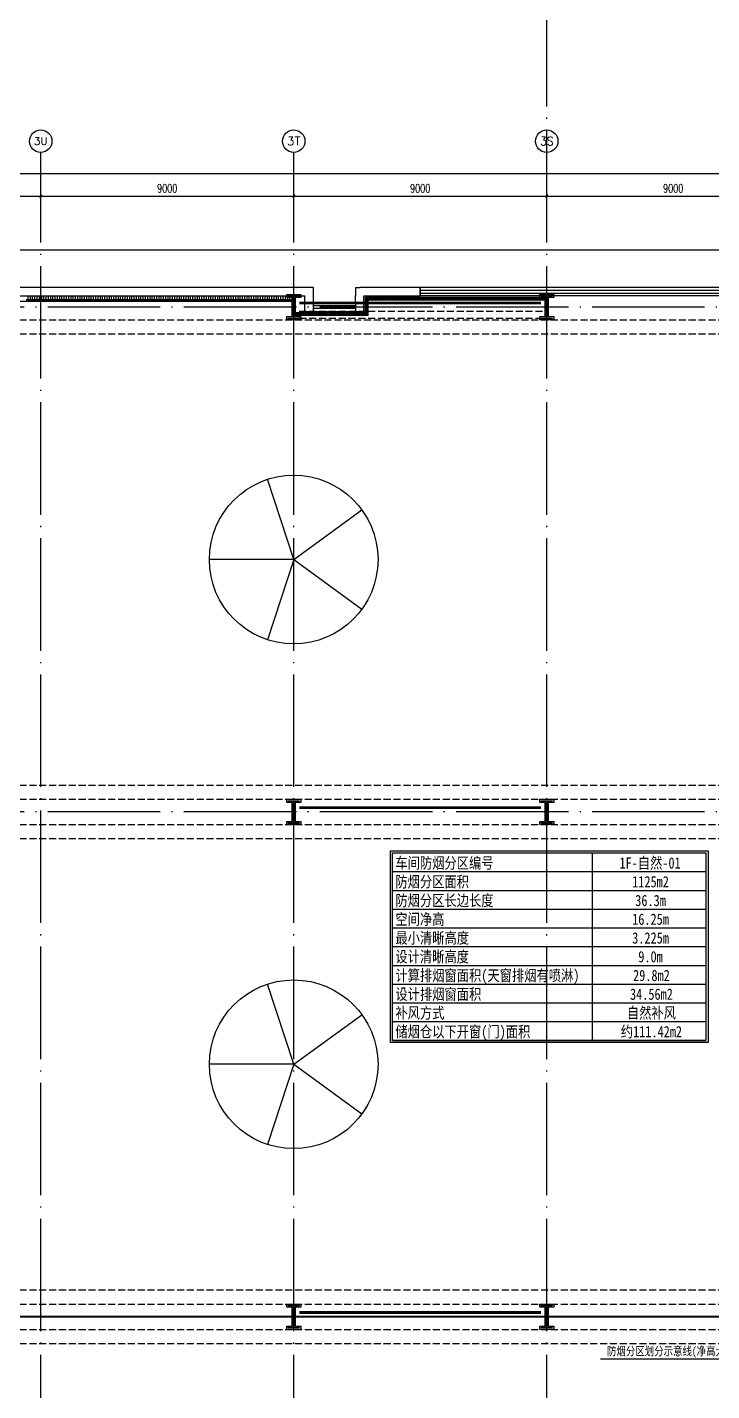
# Model space of a CAD drawing. Extents: x -555607 to 460190, y 498714 to 1664455.
# Drawn here: x -291333 to -266983, y 582187 to 630673 of the extents above; entities that cross this region are included whole.
import ezdxf
from ezdxf.enums import TextEntityAlignment as Align

# ---------------------------------------------------------------- set-up
doc = ezdxf.new("R2010")
doc.units = 0
doc.header["$LTSCALE"] = 1000
doc.header["$MEASUREMENT"] = 0
for name, pattern in [('CENTER', [2, 1.25, -0.25, 0.25, -0.25]), ('DASH', [0.35, 0.25, -0.1]), ('DOTE', [2.42, 2, -0.2, 0.02, -0.2])]:
    doc.linetypes.add(name, pattern=pattern)
doc.layers.get('Defpoints').update_dxf_attribs({"color": 210})
for name, color, linetype in [('99平面图例外参$0$A-HATCH-2', 251, 'Continuous'), ('A-AXIS-D', 1, 'Continuous'), ('A-AXIS-DOTE', 14, 'DOTE'), ('A-HATCH-2', 251, 'Continuous'), ('A-HRAIL', 250, 'Continuous'), ('A-LIN-V', 9, 'Continuous'), ('A-SFCE', 30, 'Continuous'), ('A-WINDOW', 8, 'Continuous'), ('AS-COLN', 6, 'Continuous'), ('AS-WALL', 40, 'Continuous'), ('TH_DIM', 3, 'Continuous'), ('建-窗', 8, 'Continuous'), ('暖通', 7, 'Continuous')]:
    doc.layers.add(name, color=color, linetype=linetype)
doc.layers.add('柱间支撑', color=6, linetype='CENTER', lineweight=0)
doc.styles.add('-黑体', font='simhei.ttf', dxfattribs={"width": 0.8})
doc.styles.add('_TCH_AXIS', font='COMPLEX', dxfattribs={"bigfont": 'GBCBIG'})
doc.styles.add('_TCH_DIM_T3', font='SIMPLEX', dxfattribs={"width": 0.705882, "bigfont": 'GBCBIG'})
doc.styles.get("Standard").update_dxf_attribs({"font": 'gbenor.shx', "bigfont": 'gbcbig.shx'})
doc.styles.add('图框宋体', font='', dxfattribs={"width": 0.75})
doc.styles.get('图框宋体').set_extended_font_data('SimSun')
doc.linetypes.add('字母', pattern='A,12.7,-5.08,["挡烟垂壁",Standard,S=2.54,R=0,X=-2.54,Y=-1.27],-5.08', length=22.86)
doc.dimstyles.new('_TCH_ARCH&&100', dxfattribs={"dimtxt": 297.5, "dimasz": 100, "dimexe": 100, "dimexo": 100, "dimgap": 126.25, "dimtad": 1, "dimdec": 0, "dimzin": 0, "dimdsep": 46, "dimtxsty": '_TCH_DIM_T3', "dimblk": 'ARCHTICK', "dimcen": 0.09, "dimclrt": 7, "dimazin": 2, "dimtfac": 1, "dimtdec": 0, "dimtix": 1, "dimtmove": 2, "dimatfit": 3, "dimfxl": 100, "dimtolj": 1, "dimtzin": 0, "dimarcsym": 0})
doc.dimstyles.new('_TCH_ARCH&&150', dxfattribs={"dimtxt": 446.25, "dimasz": 150, "dimexe": 375, "dimexo": 450, "dimgap": 150, "dimtad": 1, "dimdec": 0, "dimzin": 0, "dimdsep": 46, "dimtxsty": '_TCH_DIM_T3', "dimblk": 'ARCHTICK', "dimcen": 0.09, "dimclrt": 7, "dimazin": 2, "dimtfac": 1, "dimtdec": 0, "dimtix": 1, "dimtmove": 2, "dimatfit": 3, "dimfxl": 1, "dimtolj": 1, "dimtzin": 0, "dimarcsym": 0})

# ---------------------------------------------------------------- blocks, each defined once
blk = doc.blocks.new('w4324324')
at = {"layer": 'A-HATCH-2', "color": 250}
for q in [(-1694760, 686605), (-1697614, 684532), (-1691907, 684532), (-1696524, 681178), (-1692997, 681178)]:
    blk.add_line((-1694760, 683605), q, dxfattribs=at)
blk.add_circle((-1694760, 683605), 3000, dxfattribs=at)
blk = doc.blocks.new('342343')
at = {"layer": 'A-LIN-V'}
for p in [(1066610, 81556), (1084560, 81556)]:
    blk.add_blockref('w4324324', p, dxfattribs=at)
blk = doc.blocks.new('23124232432')
at = {"layer": '柱间支撑', "color": 250, "const_width": 100}
for points in [[(-273054, 620870), (-281654, 620870)], [(-273054, 602920), (-281654, 602920)], [(-273054, 584970), (-281654, 584970)]]:
    blk.add_lwpolyline(points, dxfattribs=at)
blk = doc.blocks.new('w42343243')
at = {"layer": 'A-HATCH-2'}
blk.add_lwpolyline([(-165104, 621070), (-164604, 621070), (-164604, 620958), (-164800, 620958), (-164800, 620282), (-164604, 620282), (-164604, 620170), (-165104, 620170), (-165104, 620282), (-164908, 620282), (-164908, 620958), (-165104, 620958)], close=True, dxfattribs=at)
at = {"layer": 'AS-COLN', "color": 3}
blk.add_lwpolyline([(-165054, 621020), (-164654, 621020), (-164654, 621008), (-164850, 621008), (-164850, 620232), (-164654, 620232), (-164654, 620220), (-165054, 620220), (-165054, 620232), (-164858, 620232), (-164858, 621008), (-165054, 621008)], close=True, dxfattribs=at)
blk = doc.blocks.new('_ArchTick')
at = {"color": 0, "linetype": 'ByBlock', "const_width": 0.4}
blk.add_lwpolyline([(-0.5, -0.5), (0.5, 0.5)], dxfattribs=at)
blk = doc.blocks.new('*D104')
at = {"layer": 'A-AXIS-D', "color": 0, "lineweight": -2, "transparency": 16777216}
for p, q in [((-313754, 624010), (-313754, 625568)), ((-128054, 624010), (-128054, 625568)), ((-313754, 625468), (-128054, 625468))]:
    blk.add_line(p, q, dxfattribs=at)
at = {"layer": 'Defpoints', "color": 0, "transparency": 16777216}
for p in [(-128054, 625468), (-313754, 623910), (-128054, 623910)]:
    blk.add_point(p, dxfattribs=at)
at = {"layer": 'A-AXIS-D', "color": 0, "lineweight": -2, "transparency": 16777216, "xscale": 100, "yscale": 100, "zscale": 100, "rotation": 180}
blk.add_blockref('_ArchTick', (-313754, 625468), dxfattribs=at)
at = {"layer": 'A-AXIS-D', "color": 0, "lineweight": -2, "transparency": 16777216, "xscale": 100, "yscale": 100, "zscale": 100}
blk.add_blockref('_ArchTick', (-128054, 625468), dxfattribs=at)
at = {"layer": 'A-AXIS-D', "color": 7, "transparency": 16777216, "insert": (-220904, 625743), "char_height": 297.5, "attachment_point": 5, "style": '_TCH_DIM_T3'}
blk.add_mtext('\\A1;185700', dxfattribs=at)
blk = doc.blocks.new('*D108')
at = {"layer": 'A-AXIS-D', "color": 0, "lineweight": -2, "transparency": 16777216}
for p, q in [((-294854, 623910), (-294854, 624768)), ((-294854, 624668), (-290854, 624668)), ((-290854, 623910), (-290854, 624768))]:
    blk.add_line(p, q, dxfattribs=at)
at = {"layer": 'Defpoints', "color": 0, "transparency": 16777216}
for p in [(-290854, 624668), (-294854, 623810), (-290854, 623810)]:
    blk.add_point(p, dxfattribs=at)
at = {"layer": 'A-AXIS-D', "color": 0, "lineweight": -2, "transparency": 16777216, "xscale": 100, "yscale": 100, "zscale": 100, "rotation": 180}
blk.add_blockref('_ArchTick', (-294854, 624668), dxfattribs=at)
at = {"layer": 'A-AXIS-D', "color": 0, "lineweight": -2, "transparency": 16777216, "xscale": 100, "yscale": 100, "zscale": 100}
blk.add_blockref('_ArchTick', (-290854, 624668), dxfattribs=at)
at = {"layer": 'A-AXIS-D', "color": 7, "transparency": 16777216, "insert": (-292854, 624943), "char_height": 297.5, "attachment_point": 5, "style": '_TCH_DIM_T3'}
blk.add_mtext('\\A1;4000', dxfattribs=at)
blk = doc.blocks.new('*D109')
at = {"layer": 'A-AXIS-D', "color": 0, "lineweight": -2, "transparency": 16777216}
for p, q in [((-290854, 623910), (-290854, 624768)), ((-290854, 624668), (-281854, 624668)), ((-281854, 623910), (-281854, 624768))]:
    blk.add_line(p, q, dxfattribs=at)
at = {"layer": 'Defpoints', "color": 0, "transparency": 16777216}
for p in [(-281854, 624668), (-290854, 623810), (-281854, 623810)]:
    blk.add_point(p, dxfattribs=at)
at = {"layer": 'A-AXIS-D', "color": 0, "lineweight": -2, "transparency": 16777216, "xscale": 100, "yscale": 100, "zscale": 100, "rotation": 180}
blk.add_blockref('_ArchTick', (-290854, 624668), dxfattribs=at)
at = {"layer": 'A-AXIS-D', "color": 0, "lineweight": -2, "transparency": 16777216, "xscale": 100, "yscale": 100, "zscale": 100}
blk.add_blockref('_ArchTick', (-281854, 624668), dxfattribs=at)
at = {"layer": 'A-AXIS-D', "color": 7, "transparency": 16777216, "insert": (-286354, 624943), "char_height": 297.5, "attachment_point": 5, "style": '_TCH_DIM_T3'}
blk.add_mtext('\\A1;9000', dxfattribs=at)
blk = doc.blocks.new('*D110')
at = {"layer": 'A-AXIS-D', "color": 0, "lineweight": -2, "transparency": 16777216}
for p, q in [((-281854, 623910), (-281854, 624768)), ((-281854, 624668), (-272854, 624668)), ((-272854, 623910), (-272854, 624768))]:
    blk.add_line(p, q, dxfattribs=at)
at = {"layer": 'Defpoints', "color": 0, "transparency": 16777216}
for p in [(-272854, 624668), (-281854, 623810), (-272854, 623810)]:
    blk.add_point(p, dxfattribs=at)
at = {"layer": 'A-AXIS-D', "color": 0, "lineweight": -2, "transparency": 16777216, "xscale": 100, "yscale": 100, "zscale": 100, "rotation": 180}
blk.add_blockref('_ArchTick', (-281854, 624668), dxfattribs=at)
at = {"layer": 'A-AXIS-D', "color": 0, "lineweight": -2, "transparency": 16777216, "xscale": 100, "yscale": 100, "zscale": 100}
blk.add_blockref('_ArchTick', (-272854, 624668), dxfattribs=at)
at = {"layer": 'A-AXIS-D', "color": 7, "transparency": 16777216, "insert": (-277354, 624943), "char_height": 297.5, "attachment_point": 5, "style": '_TCH_DIM_T3'}
blk.add_mtext('\\A1;9000', dxfattribs=at)
blk = doc.blocks.new('*D111')
at = {"layer": 'A-AXIS-D', "color": 0, "lineweight": -2, "transparency": 16777216}
for p, q in [((-272854, 623910), (-272854, 624768)), ((-272854, 624668), (-263854, 624668)), ((-263854, 623910), (-263854, 624768))]:
    blk.add_line(p, q, dxfattribs=at)
at = {"layer": 'Defpoints', "color": 0, "transparency": 16777216}
for p in [(-263854, 624668), (-272854, 623810), (-263854, 623810)]:
    blk.add_point(p, dxfattribs=at)
at = {"layer": 'A-AXIS-D', "color": 0, "lineweight": -2, "transparency": 16777216, "xscale": 100, "yscale": 100, "zscale": 100, "rotation": 180}
blk.add_blockref('_ArchTick', (-272854, 624668), dxfattribs=at)
at = {"layer": 'A-AXIS-D', "color": 0, "lineweight": -2, "transparency": 16777216, "xscale": 100, "yscale": 100, "zscale": 100}
blk.add_blockref('_ArchTick', (-263854, 624668), dxfattribs=at)
at = {"layer": 'A-AXIS-D', "color": 7, "transparency": 16777216, "insert": (-268354, 624943), "char_height": 297.5, "attachment_point": 5, "style": '_TCH_DIM_T3'}
blk.add_mtext('\\A1;9000', dxfattribs=at)
blk = doc.blocks.new('WINDOW2DLIB$DYNSTYLE$00000005')
at = {"color": 0}
for points in [[(-0.5, 0.5), (-0.5, -0.5)], [(-0.5, 0.5), (0.5, 0.5)], [(0.5, -0.5), (0.5, 0.5)], [(0.5, 0.1667), (-0.5, 0.1667)], [(0.5, -0.1667), (-0.5, -0.1667)], [(-0.5, -0.5), (0.5, -0.5)]]:
    blk.add_lwpolyline(points, dxfattribs=at)
blk = doc.blocks.new('99平面图例外参$0$$LinePat$填挖边坡')
at = {"color": 0}
for p, q in [((0, 0), (0, -1500)), ((300, 0), (300, -600))]:
    blk.add_line(p, q, dxfattribs=at)
at = {"layer": 'Defpoints', "color": 0}
blk.add_point((600, 0), dxfattribs=at)
blk = doc.blocks.new('99平面图例外参$0$$LinePat$圆环')
for points in [[(0, 150), (300, 150)], [(0, 0), (300, 0)], [(0, -150), (300, -150)]]:
    blk.add_lwpolyline(points)
at = {"color": 0}
blk.add_circle((150, 0), 150, dxfattribs=at)
blk = doc.blocks.new('*D617')
at = {"layer": 'Defpoints', "color": 0, "transparency": 16777216}
for p in [(-128854, 622757), (-294854, 622280), (-128854, 622280)]:
    blk.add_point(p, dxfattribs=at)
at = {"layer": 'TH_DIM', "color": 0, "lineweight": -2, "transparency": 16777216}
for p, q in [((-294854, 622730), (-294854, 623132)), ((-128854, 622730), (-128854, 623132)), ((-294854, 622757), (-128854, 622757))]:
    blk.add_line(p, q, dxfattribs=at)
at = {"layer": 'TH_DIM', "color": 0, "lineweight": -2, "transparency": 16777216, "xscale": 150, "yscale": 150, "zscale": 150, "rotation": 180}
blk.add_blockref('_ArchTick', (-294854, 622757), dxfattribs=at)
at = {"layer": 'TH_DIM', "color": 0, "lineweight": -2, "transparency": 16777216, "xscale": 150, "yscale": 150, "zscale": 150}
blk.add_blockref('_ArchTick', (-128854, 622757), dxfattribs=at)
at = {"layer": 'TH_DIM', "color": 7, "transparency": 16777216, "insert": (-211854, 623205), "char_height": 446.25, "attachment_point": 5, "style": '图框宋体'}
blk.add_mtext('\\A1;本侧3V轴至3A轴储烟仓以下开窗(门)面积共计:40.76平方', dxfattribs=at)

msp = doc.modelspace()

# ---------------------------------------------------------------- linework, layer by layer
at = {"layer": 'A-AXIS-D'}
for centre in [(-290854.2, 626624), (-281854.2, 626624), (-272854.2, 626624)]:
    msp.add_circle(centre, 400, dxfattribs=at)
at = {"layer": 'A-AXIS-DOTE', "color": 250, "ltscale": 2}
for p, q in [((-272854.2, 540740), (-272854.2, 728870)), ((-290854.2, 540740), (-290854.2, 626220)), ((-281854.2, 540740), (-281854.2, 626220)), ((-122040, 620720), (-318010, 620720)), ((-122040, 602770), (-318010, 602770)), ((-119950, 584820), (-318010, 584820))]:
    msp.add_line(p, q, dxfattribs=at)
at = {"layer": 'A-HATCH-2', "color": 250, "linetype": 'DASH'}
for p, q in [((-294754.2, 620270), (-135554.2, 620270)), ((-294754.2, 619770), (-135554.2, 619770)), ((-294754.2, 603720.1), (-128854.2, 603720.1)), ((-294754.2, 603220.1), (-128854.2, 603220.1)), ((-294754.2, 602320), (-128854.2, 602320)), ((-294754.2, 601820), (-128854.2, 601820)), ((-294754.2, 585770.1), (-128854.2, 585770.1)), ((-294754.2, 585270.1), (-128854.2, 585270.1)), ((-307354.2, 584369.9), (-128854.2, 584369.9)), ((-307354.2, 583869.9), (-128854.2, 583869.9))]:
    msp.add_line(p, q, dxfattribs=at)
at = {"layer": 'A-LIN-V', "color": 250}
msp.add_line((-281908.2, 620920.1), (-294754.2, 620920.1), dxfattribs=at)
at = {"layer": 'A-SFCE', "color": 250, "linetype": 'DASH'}
for p, q in [((-273004.2, 620570.1), (-281704.2, 620570.1)), ((-273004.2, 620320.1), (-281704.2, 620320.1))]:
    msp.add_line(p, q, dxfattribs=at)
at = {"layer": 'AS-WALL'}
for p, q in [((-281154.2, 621420.1), (-295104.2, 621420.1)), ((-295104.2, 621120.1), (-281454.2, 621120.1)), ((-281454.2, 620570), (-281454.2, 621120.1)), ((-281154.2, 620870), (-281154.2, 621420.1)), ((-279654.2, 621420), (-279504.2, 621420)), ((-279654.2, 621420), (-279654.2, 621120)), ((-279654.2, 621120), (-279654.2, 621120)), ((-279654.2, 620870), (-279654.2, 621120)), ((-277354.2, 621420.1), (-279504.2, 621420.1)), ((-279354.2, 621120.1), (-277354.2, 621120.1)), ((-279354.2, 620570), (-279354.2, 621120.1)), ((-277354.2, 621120.1), (-277354.2, 621420.1)), ((-281154.2, 620570), (-281154.2, 620870)), ((-279654.2, 620870), (-279654.2, 620570)), ((-281454.2, 620570), (-281154.2, 620570)), ((-279654.2, 620570), (-279354.2, 620570))]:
    msp.add_line(p, q, dxfattribs=at)
at = {"layer": '暖通'}
for p, q in [((-271240.6, 601312), (-271240.6, 594646.7)), ((-278334, 600645.4), (-267191.8, 600645.4)), ((-278334, 599978.9), (-267191.8, 599978.9)), ((-278334, 599312.4), (-267191.8, 599312.4)), ((-278334, 598645.9), (-267191.8, 598645.9)), ((-278334, 597979.4), (-267191.8, 597979.4)), ((-278334, 597312.8), (-267191.8, 597312.8)), ((-278334, 596646.3), (-267191.8, 596646.3)), ((-278334, 595979.8), (-267191.8, 595979.8)), ((-278334, 595313.3), (-267191.8, 595313.3)), ((-278334, 594646.7), (-267191.8, 594646.7)), ((-278334, 594646.7), (-267191.8, 594646.7))]:
    msp.add_line(p, q, dxfattribs=at)
at = {"layer": '暖通', "color": 7}
msp.add_line((-270935.2, 583323.5), (-265205.2, 583323.5), dxfattribs=at)
at = {"layer": '暖通'}
for points in [[(-278414, 601392), (-267111.8, 601392), (-267111.8, 594566.7), (-278414, 594566.7)], [(-278334, 601312), (-267191.8, 601312), (-267191.8, 594646.7), (-278334, 594646.7)]]:
    msp.add_lwpolyline(points, close=True, dxfattribs=at)
at = {"layer": '暖通', "color": 2, "linetype": '字母', "ltscale": 0.05, "const_width": 80}
msp.add_lwpolyline([(-307765, 584820), (-128354.2, 584820)], dxfattribs=at)

# ---------------------------------------------------------------- block references
at = {"layer": '99平面图例外参$0$A-HATCH-2', "color": 250, "xscale": 0.1338124999985388, "yscale": 0.1333333333333333, "zscale": 0.1333333333333333, "rotation": 179.9999999990436}
for p in [(-291301.8, 620920.1), (-291221.5, 620920.1), (-291141.2, 620920.1), (-291061, 620920.1), (-290980.7, 620920.1), (-290900.4, 620920.1), (-290820.1, 620920.1), (-290739.8, 620920.1), (-290659.5, 620920.1), (-290579.2, 620920.1), (-290498.9, 620920.1), (-290418.7, 620920.1), (-290338.4, 620920.1), (-290258.1, 620920.1), (-290177.8, 620920.1), (-290097.5, 620920.1), (-290017.2, 620920.1), (-289936.9, 620920.1), (-289856.6, 620920.1), (-289776.4, 620920.1), (-289696.1, 620920.1), (-289615.8, 620920.1), (-289535.5, 620920.1), (-289455.2, 620920.1), (-289374.9, 620920.1), (-289294.6, 620920.1), (-289214.3, 620920.1), (-289134.1, 620920.1), (-289053.8, 620920.1), (-288973.5, 620920.1), (-288893.2, 620920.1), (-288812.9, 620920.1), (-288732.6, 620920.1), (-288652.3, 620920.1), (-288572, 620920.1), (-288491.8, 620920.1), (-288411.5, 620920.1), (-288331.2, 620920.1), (-288250.9, 620920.1), (-288170.6, 620920.1), (-288090.3, 620920.1), (-288010, 620920.1), (-287929.7, 620920.1), (-287849.5, 620920.1), (-287769.2, 620920.1), (-287688.9, 620920.1), (-287608.6, 620920.1), (-287528.3, 620920.1), (-287448, 620920.1), (-287367.7, 620920.1), (-287287.4, 620920.1), (-287207.2, 620920.1), (-287126.9, 620920.1), (-287046.6, 620920.1), (-286966.3, 620920.1), (-286886, 620920.1), (-286805.7, 620920.1), (-286725.4, 620920.1), (-286645.1, 620920.1), (-286564.9, 620920.1), (-286484.6, 620920.1), (-286404.3, 620920.1), (-286324, 620920.1), (-286243.7, 620920.1), (-286163.4, 620920.1), (-286083.1, 620920.1), (-286002.8, 620920.1), (-285922.6, 620920.1), (-285842.3, 620920.1), (-285762, 620920.1), (-285681.7, 620920.1), (-285601.4, 620920.1), (-285521.1, 620920.1), (-285440.8, 620920.1), (-285360.5, 620920.1), (-285280.3, 620920.1), (-285200, 620920.1), (-285119.7, 620920.1), (-285039.4, 620920.1), (-284959.1, 620920.1), (-284878.8, 620920.1), (-284798.5, 620920.1), (-284718.2, 620920.1), (-284638, 620920.1), (-284557.7, 620920.1), (-284477.4, 620920.1), (-284397.1, 620920.1), (-284316.8, 620920.1), (-284236.5, 620920.1), (-284156.2, 620920.1), (-284075.9, 620920.1), (-283995.7, 620920.1), (-283915.4, 620920.1), (-283835.1, 620920.1), (-283754.8, 620920.1), (-283674.5, 620920.1), (-283594.2, 620920.1), (-283513.9, 620920.1), (-283433.6, 620920.1), (-283353.4, 620920.1), (-283273.1, 620920.1), (-283192.8, 620920.1), (-283112.5, 620920.1), (-283032.2, 620920.1), (-282951.9, 620920.1), (-282871.6, 620920.1), (-282791.3, 620920.1), (-282711.1, 620920.1), (-282630.8, 620920.1), (-282550.5, 620920.1), (-282470.2, 620920.1), (-282389.9, 620920.1), (-282309.6, 620920.1), (-282229.3, 620920.1), (-282149, 620920.1), (-282068.8, 620920.1), (-281988.5, 620920.1), (-281908.2, 620920.1)]:
    msp.add_blockref('99平面图例外参$0$$LinePat$填挖边坡', p, dxfattribs=at)
at = {"layer": 'A-HRAIL', "color": 250, "yscale": 0.3333333333111111, "zscale": 0.3333333333111111}
for p, xscale, rotation in [((-279254.2, 620961.6), -0.3611111226889233, 270), ((-279203.3, 621013.9), -0.3361633151507422, 359.9999999997963), ((-279254.2, 620853.3), -0.3611111226889233, 270), ((-279254.2, 620744.9), -0.3611111226889233, 270), ((-279254.2, 620636.6), -0.3611111226889233, 270), ((-279254.2, 620528.3), -0.3611111226889233, 270), ((-279102.5, 621013.9), -0.3361633151507422, 359.9999999997963), ((-279001.6, 621013.9), -0.3361633151507422, 359.9999999997963), ((-278900.8, 621013.9), -0.3361633151507422, 359.9999999997963), ((-278799.9, 621013.9), -0.3361633151507422, 359.9999999997963), ((-278699.1, 621013.9), -0.3361633151507422, 359.9999999997963), ((-278598.2, 621013.9), -0.3361633151507422, 359.9999999997963), ((-278497.4, 621013.9), -0.3361633151507422, 359.9999999997963), ((-278396.5, 621013.9), -0.3361633151507422, 359.9999999997963), ((-278295.7, 621013.9), -0.3361633151507422, 359.9999999997963), ((-278194.8, 621013.9), -0.3361633151507422, 359.9999999997963), ((-278094, 621013.9), -0.3361633151507422, 359.9999999997963), ((-277993.1, 621013.9), -0.3361633151507422, 359.9999999997963), ((-277892.3, 621013.9), -0.3361633151507422, 359.9999999997963), ((-277791.4, 621013.9), -0.3361633151507422, 359.9999999997963), ((-277690.6, 621013.9), -0.3361633151507422, 359.9999999997963), ((-277589.8, 621013.9), -0.3361633151507422, 359.9999999997963), ((-277488.9, 621013.9), -0.3361633151507422, 359.9999999997963), ((-277388.1, 621013.9), -0.3361633151507422, 359.9999999997963), ((-277287.2, 621013.9), -0.3361633151507422, 359.9999999997963), ((-277186.4, 621013.9), -0.3361633151507422, 359.9999999997963), ((-277085.5, 621013.9), -0.3361633151507422, 359.9999999997963), ((-276984.7, 621013.9), -0.3361633151507422, 359.9999999997963), ((-276883.8, 621013.9), -0.3361633151507422, 359.9999999997963), ((-276783, 621013.9), -0.3361633151507422, 359.9999999997963), ((-276682.1, 621013.9), -0.3361633151507422, 359.9999999997963), ((-276581.3, 621013.9), -0.3361633151507422, 359.9999999997963), ((-276480.4, 621013.9), -0.3361633151507422, 359.9999999997963), ((-276379.6, 621013.9), -0.3361633151507422, 359.9999999997963), ((-276278.7, 621013.9), -0.3361633151507422, 359.9999999997963), ((-276177.9, 621013.9), -0.3361633151507422, 359.9999999997963), ((-276077, 621013.9), -0.3361633151507422, 359.9999999997963), ((-275976.2, 621013.9), -0.3361633151507422, 359.9999999997963), ((-275875.3, 621013.9), -0.3361633151507422, 359.9999999997963), ((-275774.5, 621013.9), -0.3361633151507422, 359.9999999997963), ((-275673.6, 621013.9), -0.3361633151507422, 359.9999999997963), ((-275572.8, 621013.9), -0.3361633151507422, 359.9999999997963), ((-275471.9, 621013.9), -0.3361633151507422, 359.9999999997963), ((-275371.1, 621013.9), -0.3361633151507422, 359.9999999997963), ((-275270.2, 621013.9), -0.3361633151507422, 359.9999999997963), ((-275169.4, 621013.9), -0.3361633151507422, 359.9999999997963), ((-275068.5, 621013.9), -0.3361633151507422, 359.9999999997963), ((-274967.7, 621013.9), -0.3361633151507422, 359.9999999997963), ((-274866.8, 621013.9), -0.3361633151507422, 359.9999999997963), ((-274766, 621013.9), -0.3361633151507422, 359.9999999997963), ((-274665.1, 621013.9), -0.3361633151507422, 359.9999999997963), ((-274564.3, 621013.9), -0.3361633151507422, 359.9999999997963), ((-274463.4, 621013.9), -0.3361633151507422, 359.9999999997963), ((-274362.6, 621013.9), -0.3361633151507422, 359.9999999997963), ((-274261.7, 621013.9), -0.3361633151507422, 359.9999999997963), ((-274160.9, 621013.9), -0.3361633151507422, 359.9999999997963), ((-274060, 621013.9), -0.3361633151507422, 359.9999999997963), ((-273959.2, 621013.9), -0.3361633151507422, 359.9999999997963), ((-273858.3, 621013.9), -0.3361633151507422, 359.9999999997963), ((-273757.5, 621013.9), -0.3361633151507422, 359.9999999997963), ((-273656.6, 621013.9), -0.3361633151507422, 359.9999999997963), ((-273555.8, 621013.9), -0.3361633151507422, 359.9999999997963), ((-273454.9, 621013.9), -0.3361633151507422, 359.9999999997963), ((-273354.1, 621013.9), -0.3361633151507422, 359.9999999997963), ((-273253.2, 621013.9), -0.3361633151507422, 359.9999999997963), ((-273152.4, 621013.9), -0.3361633151507422, 359.9999999997963), ((-273051.5, 621013.9), -0.3361633151507422, 359.9999999997963), ((-272950.7, 621013.9), -0.3361633151507422, 359.9999999997963), ((-272849.8, 621013.9), -0.3361633151507422, 359.9999999997963), ((-279254.2, 620419.9), -0.3611111226889233, 270)]:
    msp.add_blockref('99平面图例外参$0$$LinePat$圆环', p, dxfattribs=dict(at, xscale=xscale, rotation=rotation))
at = {"layer": 'A-HRAIL', "color": 250, "xscale": -0.3461333288160676, "yscale": 0.3333333333111111, "zscale": 0.3333333333111111}
for p in [(-281696.3, 620469.9), (-281592.5, 620469.9), (-281488.7, 620469.9), (-281384.8, 620469.9), (-281281, 620469.9), (-281177.1, 620469.9), (-281073.3, 620469.9), (-280969.5, 620469.9), (-280865.6, 620469.9), (-280761.8, 620469.9), (-280657.9, 620469.9), (-280554.1, 620469.9), (-280450.3, 620469.9), (-280346.4, 620469.9), (-280242.6, 620469.9), (-280138.7, 620469.9), (-280034.9, 620469.9), (-279931.1, 620469.9), (-279827.2, 620469.9), (-279723.4, 620469.9), (-279619.5, 620469.9), (-279515.7, 620469.9), (-279411.9, 620469.9), (-279308, 620469.9), (-279204.2, 620469.9)]:
    msp.add_blockref('99平面图例外参$0$$LinePat$圆环', p, dxfattribs=at)
at = {"layer": 'A-LIN-V', "color": 250, "rotation": 90}
msp.add_blockref('342343', (483306.5, 1221945), dxfattribs=at)
at = {"layer": 'A-WINDOW', "color": 250}
for p in [(-117000, 100), (-108000, 100), (-117000, -17850), (-108000, -17850), (-117000, -35800), (-108000, -35800)]:
    msp.add_blockref('w42343243', p, dxfattribs=at)
at = {"layer": '建-窗', "yscale": 300, "zscale": 300}
for p, xscale, rotation in [((-270754.2, 621270.1), 13200, 180.0000000003004), ((-280404.2, 620720), -1500, 179.9999999999555)]:
    msp.add_blockref('WINDOW2DLIB$DYNSTYLE$00000005', p, dxfattribs=dict(at, xscale=xscale, rotation=rotation))
at = {"layer": '柱间支撑'}
msp.add_blockref('23124232432', (0, 0), dxfattribs=at)

# ---------------------------------------------------------------- texts
at = {"layer": 'A-AXIS-D', "color": 7, "style": '_TCH_AXIS'}
for s, height, p, p2 in [('3U', 265.5, (-291100.7, 626491.2), (-290607.7, 626491.2)), ('3T', 294.28, (-282092.4, 626476.8), (-281616, 626476.8)), ('3S', 300.65, (-273090.4, 626473.6), (-272618, 626473.6))]:
    msp.add_text(s, height=height, dxfattribs=at).set_placement(p, p2, align=Align.FIT)
at = {"layer": '暖通', "style": '-黑体', "width": 0.8}
for s, height, p in [('车间防烟分区编号', 400, (-278237.3, 600754.5)), ('防烟分区面积', 400, (-278237.3, 600088)), ('防烟分区长边长度', 400, (-278237.3, 599421.5)), ('空间净高', 400, (-278237.3, 598755)), ('最小清晰高度', 400, (-278237.3, 598088.4)), ('设计清晰高度', 400, (-278237.3, 597421.9)), ('计算排烟窗面积(天窗排烟有喷淋)', 400, (-278237.3, 596755.4)), ('设计排烟窗面积', 400, (-278237.3, 596088.9)), ('补风方式', 400, (-278237.3, 595422.4)), ('储烟仓以下开窗(门)面积', 400, (-278237.3, 594755.8)), ('防烟分区划分示意线(净高大于9m)', 300, (-270711, 583443.5))]:
    msp.add_text(s, height=height, dxfattribs=at).set_placement(p)
for s, p in [('1F-自然-01', (-269177, 600754.5)), ('16.25m', (-269160.4, 598755)), ('3.225m', (-269160.4, 598088.4)), ('9.0m', (-269160.4, 597421.9)), ('29.8m2', (-269128.9, 596755.4)), ('自然补风', (-269128.9, 595422.4))]:
    msp.add_text(s, height=400, dxfattribs=at).set_placement(p, align=Align.CENTER)
at = {"layer": '暖通', "color": 6, "style": '-黑体', "width": 0.8}
for s, p in [('1125m2', (-269160.4, 600088)), ('36.3m', (-269160.4, 599421.5)), ('34.56m2', (-269128.9, 596088.9)), ('约111.42m2', (-269128.9, 594755.8))]:
    msp.add_text(s, height=400, dxfattribs=at).set_placement(p, align=Align.CENTER)

# ---------------------------------------------------------------- dimensions: what is measured, and where the dimension line sits
at = {"layer": 'A-AXIS-D'}
for base, p1, p2, text, picture, middle in [((-128054.2, 625467.8), (-313754.2, 623909.8), (-128054.2, 623909.8), '185700', '*D104', (-220904.2, 625742.8)), ((-290854.2, 624667.8), (-294854.2, 623809.8), (-290854.2, 623809.8), '4000', '*D108', (-292854.2, 624942.8)), ((-281854.2, 624667.8), (-290854.2, 623809.8), (-281854.2, 623809.8), '9000', '*D109', (-286354.2, 624942.8)), ((-272854.2, 624667.8), (-281854.2, 623809.8), (-272854.2, 623809.8), '9000', '*D110', (-277354.2, 624942.8)), ((-263854.2, 624667.8), (-272854.2, 623809.8), (-263854.2, 623809.8), '9000', '*D111', (-268354.2, 624942.8))]:
    dim = msp.add_linear_dim(base=base, p1=p1, p2=p2, angle=0, text=text, dimstyle='_TCH_ARCH&&100', override={"dimgap": 0}, dxfattribs=at)
    dim.commit()
    dim.dimension.update_dxf_attribs({"geometry": picture, "text_midpoint": middle, "dimtype": 129})
at = {"layer": 'TH_DIM', "color": 7}
dim = msp.add_aligned_dim(p1=(-294854.2, 622279.9), p2=(-128854.2, 622279.9), distance=476.7, text='本侧3V轴至3A轴储烟仓以下开窗(门)面积共计:40.76平方', dimstyle='_TCH_ARCH&&150', override={"dimtxsty": '图框宋体'}, dxfattribs=at)
dim.commit()
dim.dimension.update_dxf_attribs({"geometry": '*D617', "text_midpoint": (-211854.2, 623204.5)})

doc.saveas('drawing.dxf')
